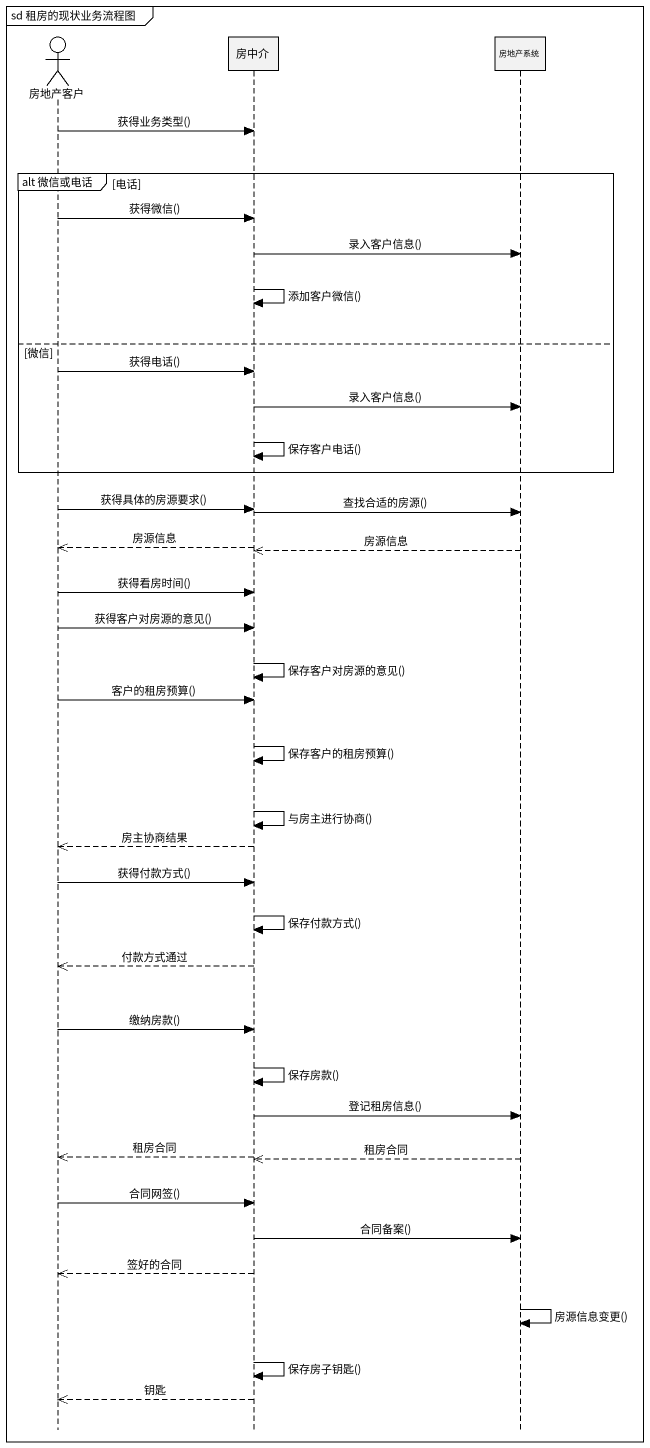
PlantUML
@startuml
mainframe sd 租房的现状业务流程图
hide footbox
actor 房地产客户
participant 房中介
participant 房地产系统

房地产客户 -> 房中介 : 获得业务类型()
group alt 微信或电话 [电话]
  房地产客户 -> 房中介 : 获得微信()
  房中介 -> 房地产系统 : 录入客户信息()
  房中介 -> 房中介 : 添加客户微信()
else 微信
  房地产客户 -> 房中介 : 获得电话()
  房中介 -> 房地产系统 : 录入客户信息()
  房中介 -> 房中介 : 保存客户电话()
end
房地产客户 -> 房中介 : 获得具体的房源要求()
房中介 -> 房地产系统 : 查找合适的房源()
房中介 -->> 房地产客户 : 房源信息
房地产系统 -->> 房中介 : 房源信息
房地产客户 -> 房中介 : 获得看房时间()
房地产客户 -> 房中介 : 获得客户对房源的意见()
房中介 -> 房中介 : 保存客户对房源的意见()
房地产客户 -> 房中介 : 客户的租房预算()
房中介 -> 房中介 : 保存客户的租房预算()
房中介 -> 房中介 : 与房主进行协商()
房中介 -->> 房地产客户 : 房主协商结果
房地产客户 -> 房中介 : 获得付款方式()
房中介 -> 房中介 : 保存付款方式()
房中介 -->> 房地产客户 : 付款方式通过
房地产客户 -> 房中介 : 缴纳房款()
房中介 -> 房中介 : 保存房款()
房中介 -> 房地产系统 : 登记租房信息()
房中介 -->> 房地产客户 : 租房合同
房地产系统 -->> 房中介 : 租房合同
房地产客户 -> 房中介 : 合同网签()
房中介 -> 房地产系统 : 合同备案()
房中介 -->> 房地产客户 : 签好的合同
房地产系统 -> 房地产系统 : 房源信息变更()
房中介 -> 房中介 : 保存房子钥匙()
房中介 -->> 房地产客户 : 钥匙
@enduml
